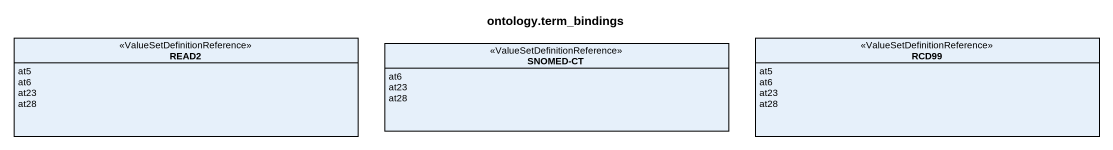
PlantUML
@startuml
title ontology.term_bindings
hide circle
hide empty members
enum READ2 <<ValueSetDefinitionReference>> {
  at5
  at6
  at23
  at28
}
enum "SNOMED-CT" as SNOMED_CT <<ValueSetDefinitionReference>> {
  at6
  at23
  at28
}
enum RCD99 <<ValueSetDefinitionReference>> {
  at5
  at6
  at23
  at28
}
@enduml
